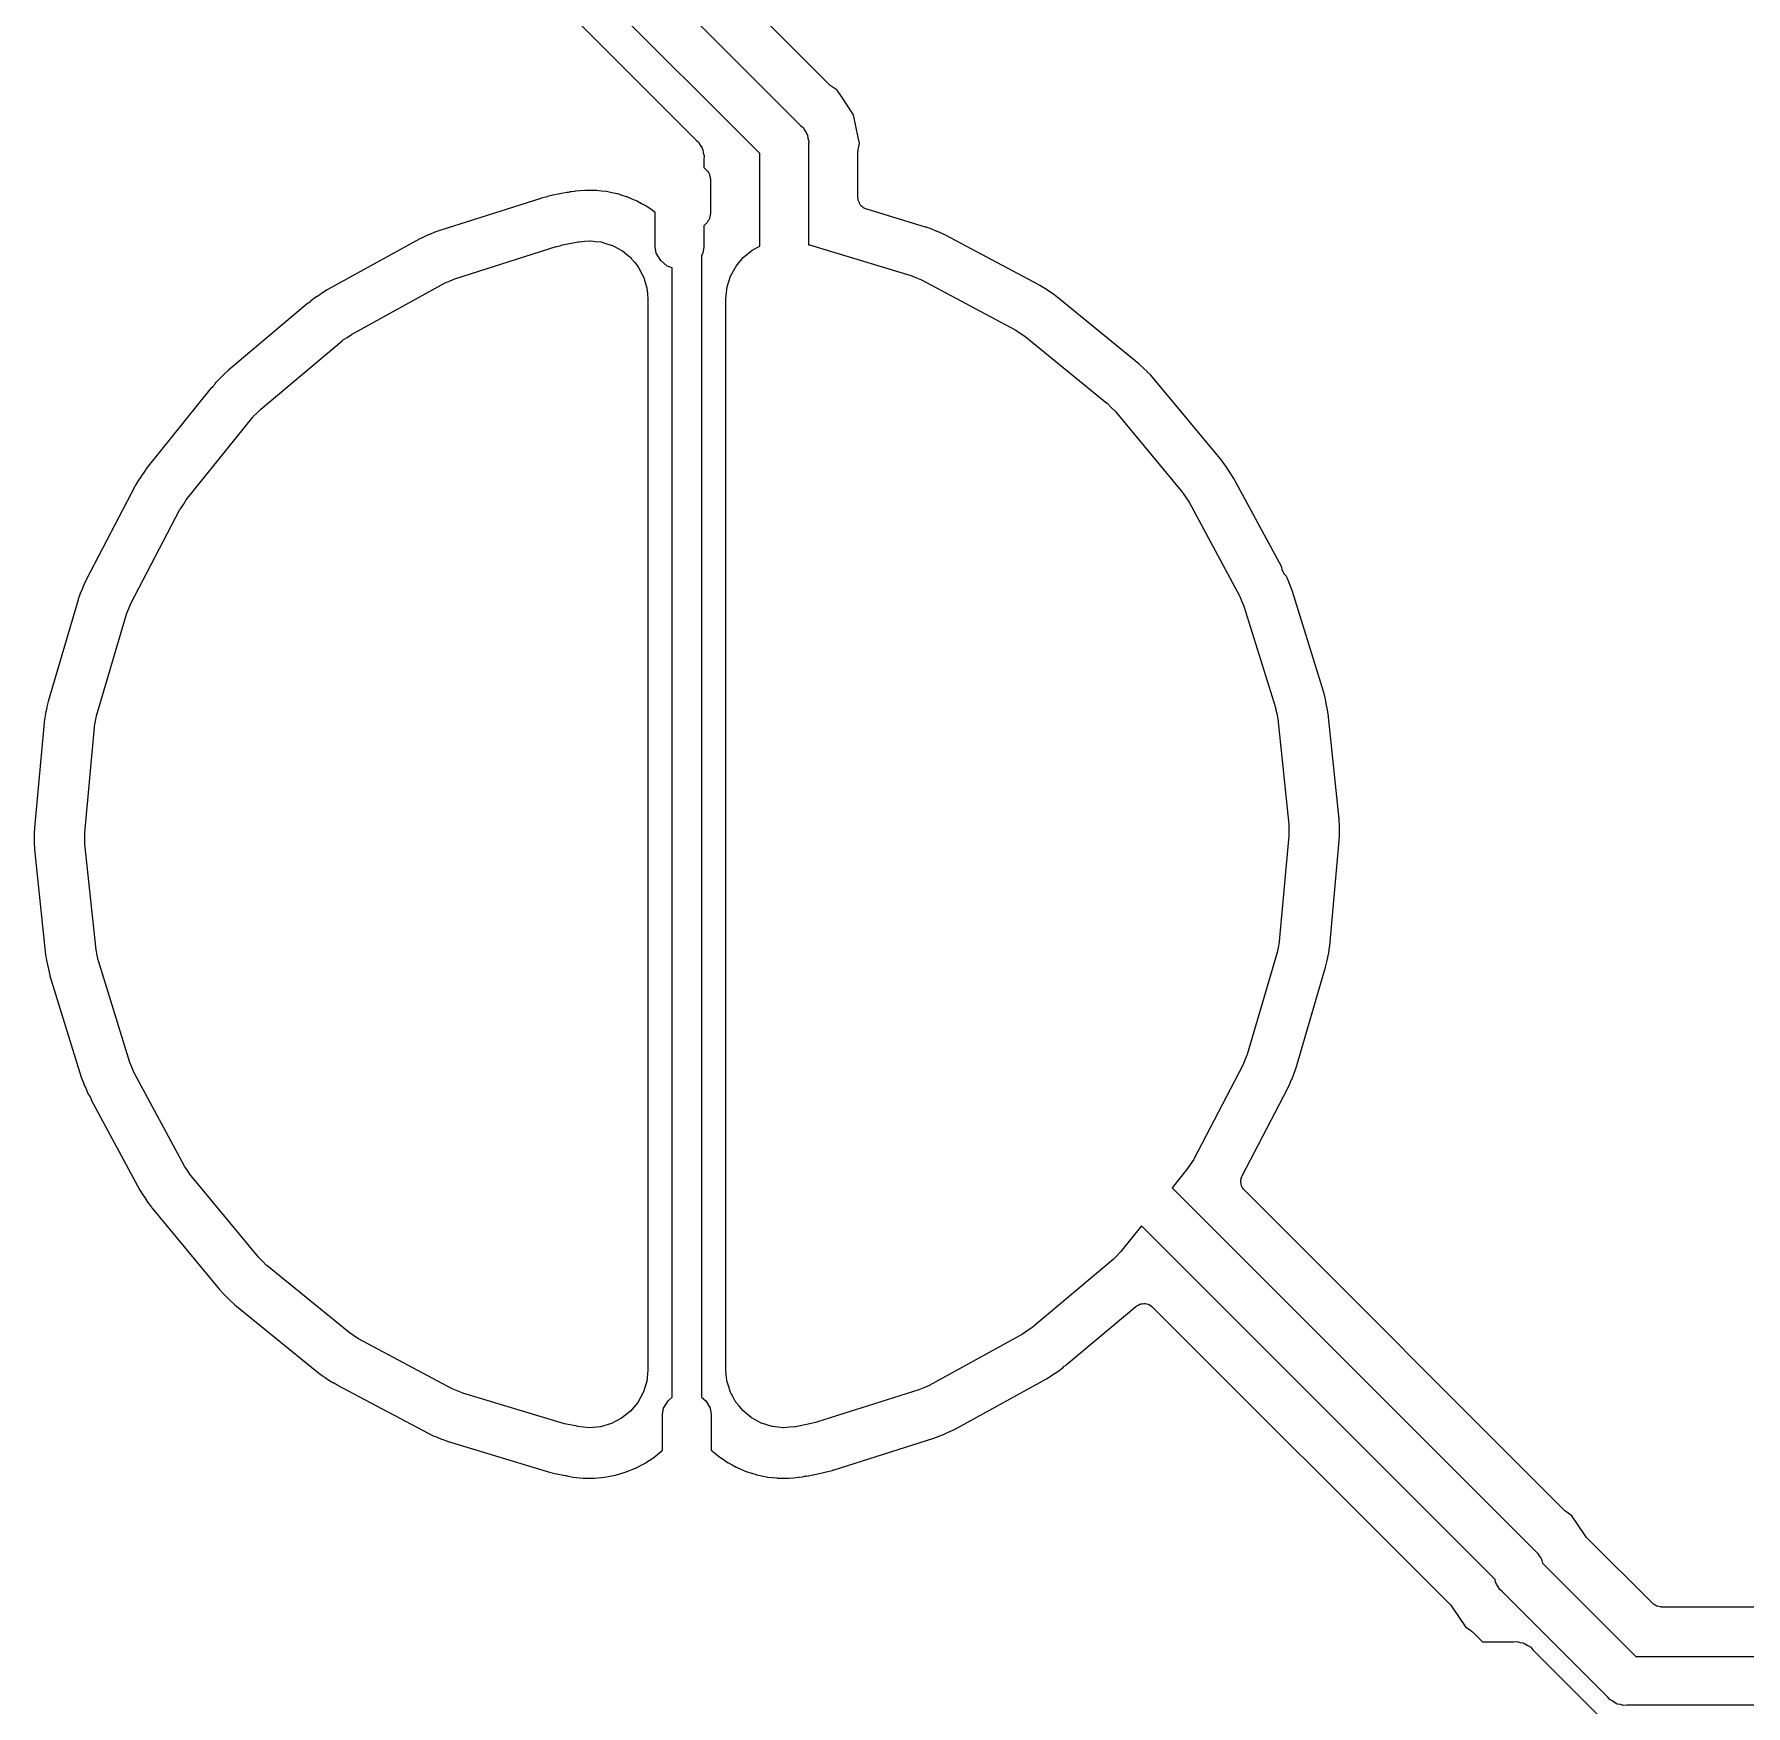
# Model space of a CAD drawing. Extents: x 40 to 174, y -137 to -40.
# Drawn here: x 103.94 to 121.53, y -116.11 to -98.93 of the extents above; entities that cross this region are included whole.
import ezdxf

# ---------------------------------------------------------------- set-up
doc = ezdxf.new("R2010")
doc.units = 0
doc.header["$MEASUREMENT"] = 0
doc.layers.add('BLACK', color=7, linetype='CONTINUOUS')

msp = doc.modelspace()

# ---------------------------------------------------------------- linework, layer by layer
at = {"layer": 'BLACK', "linetype": 'CONTINUOUS'}
for p, q in [((112.124, -99.4524), (110.098, -97.4256)), ((109.684, -97.7309), (111.819, -99.8655)), ((111.4, -100.154), (109.396, -98.15)), ((109.309, -98.5809), (110.744, -100.016)), ((112.135, -99.4595), (112.124, -99.4524)), ((112.144, -99.4682), (112.135, -99.4595)), ((112.196, -99.5035), (112.144, -99.4682)), ((112.232, -99.5564), (112.196, -99.5035)), ((112.306, -99.6674), (112.232, -99.5564)), ((112.364, -99.7542), (112.306, -99.6674)), ((111.819, -99.8655), (111.844, -99.8868)), ((111.844, -99.8868), (111.861, -99.9155)), ((111.861, -99.9155), (111.88, -99.9427)), ((112.41, -99.9876), (112.364, -99.7542)), ((110.744, -100.016), (110.769, -100.037)), ((110.769, -100.037), (110.786, -100.066)), ((110.786, -100.066), (110.805, -100.093)), ((110.805, -100.093), (110.808, -100.104)), ((111.88, -99.9427), (111.883, -99.9535)), ((111.883, -99.9535), (111.889, -99.9632)), ((111.889, -99.9632), (111.894, -99.9958)), ((111.894, -99.9958), (111.903, -100.028)), ((111.903, -100.028), (111.9, -100.061)), ((111.9, -100.061), (111.9, -101.09)), ((112.423, -100.05), (112.41, -99.9876)), ((112.41, -99.9876), (112.41, -99.9876)), ((112.41, -100.112), (112.423, -100.05)), ((110.808, -100.104), (110.814, -100.113)), ((110.814, -100.113), (110.819, -100.146)), ((110.819, -100.146), (110.828, -100.178)), ((110.828, -100.178), (110.825, -100.211)), ((110.825, -100.211), (110.825, -100.297)), ((111.4, -101.107), (111.4, -100.154)), ((112.408, -100.137), (112.41, -100.125)), ((112.408, -100.605), (112.408, -100.137)), ((112.41, -100.125), (112.41, -100.112)), ((110.825, -100.297), (110.855, -100.327)), ((110.855, -100.327), (110.858, -100.331)), ((110.858, -100.331), (110.862, -100.335)), ((110.862, -100.335), (110.871, -100.349)), ((110.871, -100.349), (110.88, -100.363)), ((110.88, -100.363), (110.882, -100.368)), ((110.882, -100.368), (110.884, -100.373)), ((110.884, -100.373), (110.887, -100.389)), ((110.887, -100.389), (110.892, -100.406)), ((110.892, -100.406), (110.891, -100.411)), ((110.891, -100.411), (110.892, -100.417)), ((110.892, -100.417), (110.892, -100.775)), ((109.148, -100.614), (108.111, -100.943)), ((109.152, -100.613), (109.148, -100.614)), ((109.157, -100.612), (109.152, -100.613)), ((109.215, -100.597), (109.157, -100.612)), ((109.218, -100.596), (109.215, -100.597)), ((109.215, -100.597), (109.215, -100.597)), ((109.219, -100.596), (109.218, -100.596)), ((109.218, -100.596), (109.218, -100.596)), ((109.274, -100.582), (109.219, -100.596)), ((109.416, -100.554), (109.274, -100.582)), ((109.419, -100.555), (109.416, -100.554)), ((109.43, -100.553), (109.419, -100.555)), ((109.441, -100.552), (109.43, -100.553)), ((109.452, -100.548), (109.441, -100.552)), ((109.441, -100.552), (109.441, -100.552)), ((109.462, -100.546), (109.452, -100.548)), ((109.463, -100.546), (109.462, -100.546)), ((109.462, -100.546), (109.462, -100.546)), ((109.462, -100.546), (109.462, -100.546)), ((109.496, -100.542), (109.463, -100.546)), ((109.502, -100.541), (109.496, -100.542)), ((109.496, -100.542), (109.496, -100.542)), ((109.496, -100.542), (109.496, -100.542)), ((109.553, -100.537), (109.502, -100.541)), ((109.554, -100.537), (109.553, -100.537)), ((109.553, -100.537), (109.553, -100.537)), ((109.601, -100.532), (109.554, -100.537)), ((109.602, -100.532), (109.601, -100.532)), ((109.604, -100.532), (109.602, -100.532)), ((109.605, -100.532), (109.604, -100.532)), ((109.662, -100.533), (109.605, -100.532)), ((109.663, -100.533), (109.662, -100.533)), ((109.662, -100.533), (109.662, -100.533)), ((109.719, -100.533), (109.663, -100.533)), ((109.721, -100.533), (109.719, -100.533)), ((109.722, -100.534), (109.721, -100.533)), ((109.723, -100.534), (109.722, -100.534)), ((109.771, -100.539), (109.723, -100.534)), ((109.772, -100.539), (109.771, -100.539)), ((109.771, -100.539), (109.771, -100.539)), ((109.819, -100.544), (109.772, -100.539)), ((109.82, -100.544), (109.819, -100.544)), ((109.822, -100.544), (109.82, -100.544)), ((109.823, -100.544), (109.822, -100.544)), ((109.879, -100.556), (109.823, -100.544)), ((109.88, -100.556), (109.879, -100.556)), ((109.879, -100.556), (109.879, -100.556)), ((109.935, -100.568), (109.88, -100.556)), ((109.936, -100.568), (109.935, -100.568)), ((109.938, -100.569), (109.936, -100.568)), ((109.939, -100.569), (109.938, -100.569)), ((109.984, -100.584), (109.939, -100.569)), ((109.985, -100.584), (109.984, -100.584)), ((110.03, -100.598), (109.985, -100.584)), ((109.985, -100.584), (109.985, -100.584)), ((110.032, -100.598), (110.03, -100.598)), ((110.033, -100.599), (110.032, -100.598)), ((110.035, -100.599), (110.033, -100.599)), ((110.087, -100.621), (110.035, -100.599)), ((110.087, -100.622), (110.087, -100.621)), ((110.088, -100.622), (110.087, -100.622)), ((110.139, -100.644), (110.088, -100.622)), ((112.411, -100.619), (112.408, -100.605)), ((112.411, -100.634), (112.411, -100.619)), ((110.141, -100.644), (110.139, -100.644)), ((110.142, -100.645), (110.141, -100.644)), ((110.143, -100.646), (110.142, -100.645)), ((110.185, -100.669), (110.143, -100.646)), ((110.186, -100.669), (110.185, -100.669)), ((110.185, -100.669), (110.185, -100.669)), ((110.228, -100.692), (110.186, -100.669)), ((110.229, -100.692), (110.228, -100.692)), ((110.23, -100.693), (110.229, -100.692)), ((110.232, -100.694), (110.23, -100.693)), ((110.278, -100.726), (110.232, -100.694)), ((110.279, -100.726), (110.278, -100.726)), ((110.278, -100.726), (110.278, -100.726)), ((110.325, -100.758), (110.279, -100.726)), ((110.325, -101.112), (110.325, -100.758)), ((110.891, -100.787), (110.887, -100.803)), ((110.892, -100.775), (110.891, -100.781)), ((110.891, -100.781), (110.891, -100.787)), ((112.414, -100.641), (112.411, -100.634)), ((112.416, -100.648), (112.414, -100.641)), ((112.423, -100.661), (112.416, -100.648)), ((112.429, -100.674), (112.423, -100.661)), ((112.434, -100.68), (112.429, -100.674)), ((112.438, -100.686), (112.434, -100.68)), ((112.449, -100.696), (112.438, -100.686)), ((112.459, -100.706), (112.449, -100.696)), ((112.466, -100.71), (112.459, -100.706)), ((112.471, -100.715), (112.466, -100.71)), ((112.485, -100.72), (112.471, -100.715)), ((112.498, -100.726), (112.485, -100.72)), ((113.104, -100.909), (112.498, -100.726)), ((108.058, -100.963), (108.015, -100.981)), ((108.111, -100.943), (108.058, -100.963)), ((110.828, -100.892), (110.825, -100.895)), ((110.825, -100.895), (110.825, -101.112)), ((110.854, -100.866), (110.828, -100.892)), ((110.857, -100.861), (110.854, -100.866)), ((110.862, -100.857), (110.857, -100.861)), ((110.87, -100.843), (110.862, -100.857)), ((110.88, -100.83), (110.87, -100.843)), ((110.881, -100.824), (110.88, -100.83)), ((110.884, -100.818), (110.881, -100.824)), ((110.887, -100.803), (110.884, -100.818)), ((113.107, -100.91), (113.104, -100.909)), ((113.112, -100.911), (113.107, -100.91)), ((113.169, -100.932), (113.112, -100.911)), ((113.212, -100.951), (113.169, -100.932)), ((113.213, -100.951), (113.212, -100.951)), ((113.214, -100.952), (113.213, -100.951)), ((113.257, -100.969), (113.214, -100.952)), ((113.308, -100.994), (113.257, -100.969)), ((107.907, -101.03), (106.954, -101.554)), ((107.911, -101.028), (107.907, -101.03)), ((107.915, -101.026), (107.911, -101.028)), ((107.97, -101), (107.915, -101.026)), ((108.013, -100.982), (107.97, -101)), ((108.014, -100.982), (108.013, -100.982)), ((108.015, -100.981), (108.014, -100.982)), ((108.266, -101.44), (109.306, -101.11)), ((109.306, -101.11), (109.314, -101.108)), ((109.314, -101.108), (109.343, -101.102)), ((109.343, -101.102), (109.371, -101.093)), ((109.371, -101.093), (109.534, -101.061)), ((109.534, -101.061), (109.537, -101.061)), ((109.537, -101.061), (109.538, -101.061)), ((109.538, -101.061), (109.542, -101.06)), ((109.538, -101.061), (109.538, -101.061)), ((109.542, -101.06), (109.598, -101.055)), ((109.598, -101.055), (109.654, -101.05)), ((109.654, -101.05), (109.657, -101.05)), ((109.657, -101.05), (109.659, -101.05)), ((109.659, -101.05), (109.715, -101.056)), ((109.715, -101.056), (109.771, -101.062)), ((109.771, -101.062), (109.773, -101.063)), ((109.773, -101.063), (109.775, -101.063)), ((109.775, -101.063), (109.829, -101.08)), ((109.829, -101.08), (109.883, -101.097)), ((109.883, -101.097), (109.885, -101.098)), ((109.885, -101.098), (109.887, -101.099)), ((109.887, -101.099), (109.936, -101.126)), ((109.936, -101.126), (109.986, -101.153)), ((110.336, -101.177), (110.325, -101.112)), ((110.825, -101.112), (110.814, -101.177)), ((111.23, -101.221), (111.321, -101.148)), ((111.321, -101.148), (111.4, -101.107)), ((111.9, -101.09), (111.909, -101.092)), ((111.909, -101.092), (112.953, -101.407)), ((114.269, -101.504), (113.308, -100.994)), ((109.986, -101.153), (109.987, -101.154)), ((109.987, -101.154), (109.989, -101.155)), ((109.989, -101.155), (110.032, -101.191)), ((110.032, -101.191), (110.076, -101.227)), ((110.076, -101.227), (110.077, -101.229)), ((110.077, -101.229), (110.079, -101.231)), ((110.079, -101.231), (110.114, -101.274)), ((110.114, -101.274), (110.15, -101.318)), ((110.15, -101.318), (110.151, -101.32)), ((110.151, -101.32), (110.152, -101.322)), ((110.152, -101.322), (110.178, -101.372)), ((110.381, -101.253), (110.336, -101.177)), ((110.448, -101.31), (110.381, -101.253)), ((110.5, -101.329), (110.448, -101.31)), ((110.814, -101.177), (110.8, -101.2)), ((110.8, -101.2), (110.8, -112.934)), ((111.099, -101.414), (111.155, -101.311)), ((111.155, -101.311), (111.23, -101.221)), ((107.202, -102.012), (108.158, -101.486)), ((108.158, -101.486), (108.166, -101.482)), ((108.166, -101.482), (108.216, -101.462)), ((108.216, -101.462), (108.266, -101.44)), ((110.178, -101.372), (110.205, -101.421)), ((110.205, -101.421), (110.205, -101.424)), ((110.205, -101.424), (110.206, -101.426)), ((110.206, -101.426), (110.222, -101.479)), ((110.222, -101.479), (110.239, -101.533)), ((110.5, -107.137), (110.5, -101.329)), ((111.063, -101.525), (111.099, -101.414)), ((112.953, -101.407), (112.961, -101.41)), ((112.961, -101.41), (113.011, -101.431)), ((113.011, -101.431), (113.061, -101.452)), ((113.061, -101.452), (114.025, -101.964)), ((106.783, -101.671), (106.775, -101.68)), ((106.792, -101.664), (106.783, -101.671)), ((106.827, -101.637), (106.792, -101.663)), ((106.792, -101.663), (106.792, -101.664)), ((106.866, -101.612), (106.827, -101.637)), ((106.867, -101.611), (106.866, -101.611)), ((106.866, -101.611), (106.866, -101.612)), ((106.906, -101.584), (106.867, -101.611)), ((106.954, -101.554), (106.906, -101.584)), ((110.239, -101.533), (110.239, -101.536)), ((110.239, -101.536), (110.239, -101.538)), ((110.239, -101.538), (110.245, -101.594)), ((110.245, -101.594), (110.25, -101.65)), ((110.25, -101.65), (110.25, -112.65)), ((111.05, -101.642), (111.063, -101.525)), ((111.05, -101.65), (111.05, -101.642)), ((111.05, -112.65), (111.05, -101.65)), ((114.272, -101.506), (114.269, -101.504)), ((114.277, -101.508), (114.272, -101.506)), ((114.329, -101.54), (114.277, -101.508)), ((114.367, -101.566), (114.329, -101.54)), ((114.368, -101.567), (114.367, -101.566)), ((114.369, -101.567), (114.368, -101.567)), ((114.408, -101.593), (114.369, -101.567)), ((114.454, -101.627), (114.408, -101.593)), ((115.297, -102.315), (114.454, -101.627)), ((106.752, -101.696), (105.938, -102.379)), ((106.755, -101.695), (106.752, -101.696)), ((106.763, -101.688), (106.755, -101.695)), ((106.772, -101.683), (106.763, -101.688)), ((106.775, -101.68), (106.772, -101.683)), ((107.157, -102.043), (107.202, -102.012)), ((114.025, -101.964), (114.032, -101.968)), ((114.032, -101.968), (114.077, -101.999)), ((114.077, -101.999), (114.122, -102.029)), ((114.122, -102.029), (114.968, -102.718)), ((106.27, -102.78), (107.106, -102.078)), ((107.106, -102.078), (107.112, -102.073)), ((107.106, -102.078), (107.106, -102.078)), ((107.106, -102.078), (107.106, -102.078)), ((107.112, -102.073), (107.157, -102.043)), ((105.938, -102.379), (105.896, -102.418)), ((115.3, -102.317), (115.297, -102.315)), ((115.303, -102.32), (115.3, -102.317)), ((115.348, -102.362), (115.303, -102.32)), ((115.381, -102.395), (115.348, -102.362)), ((105.771, -102.557), (105.763, -102.561)), ((105.779, -102.547), (105.771, -102.557)), ((105.789, -102.538), (105.779, -102.547)), ((105.791, -102.535), (105.789, -102.538)), ((105.795, -102.527), (105.791, -102.535)), ((105.797, -102.524), (105.795, -102.527)), ((105.801, -102.519), (105.797, -102.524)), ((105.803, -102.513), (105.801, -102.519)), ((105.829, -102.485), (105.803, -102.513)), ((105.862, -102.452), (105.829, -102.485)), ((105.863, -102.451), (105.862, -102.452)), ((105.862, -102.452), (105.862, -102.452)), ((105.896, -102.418), (105.863, -102.451)), ((115.382, -102.395), (115.381, -102.395)), ((115.382, -102.396), (115.382, -102.395)), ((115.415, -102.429), (115.382, -102.396)), ((115.454, -102.471), (115.415, -102.429)), ((116.147, -103.309), (115.454, -102.471)), ((105.762, -102.563), (105.101, -103.385)), ((105.763, -102.561), (105.762, -102.563)), ((114.968, -102.718), (114.974, -102.723)), ((114.974, -102.723), (115.012, -102.762)), ((105.504, -103.714), (106.188, -102.863)), ((106.188, -102.863), (106.193, -102.857)), ((106.188, -102.863), (106.188, -102.863)), ((106.188, -102.863), (106.188, -102.863)), ((106.193, -102.857), (106.232, -102.818)), ((106.232, -102.818), (106.27, -102.78)), ((115.012, -102.762), (115.051, -102.801)), ((115.051, -102.801), (115.746, -103.641)), ((105.067, -103.431), (105.042, -103.47)), ((105.101, -103.385), (105.067, -103.431)), ((116.15, -103.312), (116.147, -103.309)), ((116.153, -103.316), (116.15, -103.312)), ((116.189, -103.365), (116.153, -103.316)), ((116.215, -103.404), (116.189, -103.365)), ((116.215, -103.405), (116.215, -103.404)), ((116.216, -103.406), (116.215, -103.405)), ((116.242, -103.445), (116.216, -103.406)), ((104.979, -103.57), (104.475, -104.535)), ((104.981, -103.567), (104.979, -103.57)), ((104.979, -103.57), (104.979, -103.57)), ((104.983, -103.563), (104.981, -103.567)), ((105.015, -103.51), (104.983, -103.563)), ((105.041, -103.472), (105.015, -103.51)), ((105.042, -103.47), (105.041, -103.471)), ((105.041, -103.471), (105.041, -103.472)), ((116.271, -103.493), (116.242, -103.445)), ((116.764, -104.405), (116.271, -103.493)), ((105.444, -103.804), (105.475, -103.759)), ((105.475, -103.759), (105.504, -103.714)), ((115.746, -103.641), (115.752, -103.648)), ((115.752, -103.648), (115.782, -103.693)), ((115.782, -103.693), (115.812, -103.738)), ((115.812, -103.738), (116.331, -104.698)), ((104.935, -104.778), (105.44, -103.811)), ((105.44, -103.811), (105.444, -103.804)), ((116.764, -104.408), (116.764, -104.405)), ((116.768, -104.422), (116.764, -104.408)), ((116.77, -104.436), (116.768, -104.422)), ((116.771, -104.439), (116.77, -104.436)), ((116.774, -104.443), (116.771, -104.439)), ((116.771, -104.439), (116.771, -104.439)), ((116.776, -104.45), (116.774, -104.443)), ((116.778, -104.454), (116.776, -104.45)), ((116.786, -104.465), (116.778, -104.454)), ((116.792, -104.478), (116.786, -104.465)), ((116.798, -104.483), (116.792, -104.478)), ((116.803, -104.49), (116.798, -104.483)), ((116.81, -104.495), (116.803, -104.49)), ((104.433, -104.631), (104.415, -104.674)), ((104.434, -104.63), (104.433, -104.63)), ((104.433, -104.63), (104.433, -104.631)), ((104.451, -104.586), (104.434, -104.63)), ((104.475, -104.535), (104.451, -104.586)), ((116.819, -104.513), (116.81, -104.495)), ((116.836, -104.557), (116.819, -104.513)), ((116.837, -104.557), (116.836, -104.557)), ((116.837, -104.558), (116.837, -104.557)), ((116.855, -104.601), (116.837, -104.558)), ((116.874, -104.655), (116.855, -104.601)), ((117.196, -105.694), (116.874, -104.655)), ((104.392, -104.74), (104.085, -105.784)), ((104.393, -104.736), (104.392, -104.74)), ((104.394, -104.732), (104.393, -104.736)), ((104.415, -104.674), (104.394, -104.732)), ((104.894, -104.879), (104.915, -104.829)), ((104.915, -104.829), (104.935, -104.778)), ((116.331, -104.698), (116.331, -104.698)), ((116.331, -104.698), (116.331, -104.698)), ((116.331, -104.698), (116.335, -104.705)), ((116.335, -104.705), (116.355, -104.756)), ((116.355, -104.756), (116.376, -104.806)), ((116.376, -104.806), (116.699, -105.848)), ((104.583, -105.934), (104.891, -104.887)), ((104.891, -104.887), (104.894, -104.879)), ((117.197, -105.698), (117.196, -105.694)), ((117.199, -105.702), (117.197, -105.698)), ((117.213, -105.762), (117.199, -105.702)), ((104.062, -105.887), (104.053, -105.932)), ((104.063, -105.885), (104.062, -105.886)), ((104.062, -105.886), (104.062, -105.887)), ((104.071, -105.839), (104.063, -105.885)), ((104.085, -105.784), (104.071, -105.839)), ((116.699, -105.848), (116.701, -105.856)), ((116.701, -105.856), (116.712, -105.909)), ((117.222, -105.807), (117.213, -105.762)), ((117.222, -105.808), (117.222, -105.807)), ((117.222, -105.809), (117.222, -105.808)), ((117.232, -105.855), (117.222, -105.809)), ((117.241, -105.911), (117.232, -105.855)), ((104.043, -106.002), (103.944, -107.085)), ((104.044, -105.993), (104.043, -105.998)), ((104.043, -105.998), (104.043, -106.002)), ((104.053, -105.932), (104.044, -105.993)), ((104.462, -107.135), (104.561, -106.049)), ((104.561, -106.049), (104.562, -106.04)), ((104.562, -106.04), (104.573, -105.987)), ((104.573, -105.987), (104.583, -105.934)), ((116.712, -105.909), (116.723, -105.963)), ((116.723, -105.963), (116.837, -107.048)), ((117.354, -106.993), (117.241, -105.911)), ((103.944, -107.085), (103.942, -107.142)), ((116.837, -107.048), (116.838, -107.056)), ((116.838, -107.056), (116.837, -107.11)), ((116.837, -107.11), (116.838, -107.165)), ((117.355, -106.997), (117.354, -106.993)), ((117.355, -107.002), (117.355, -106.997)), ((117.358, -107.063), (117.355, -107.002)), ((117.358, -107.11), (117.358, -107.063)), ((117.358, -107.111), (117.358, -107.11)), ((117.358, -107.11), (117.358, -107.11)), ((117.358, -107.158), (117.358, -107.111)), ((103.942, -107.142), (103.942, -107.189)), ((103.942, -107.189), (103.942, -107.19)), ((103.942, -107.19), (103.942, -107.19)), ((103.942, -107.19), (103.942, -107.237)), ((103.942, -107.237), (103.945, -107.298)), ((103.945, -107.298), (103.945, -107.303)), ((103.945, -107.303), (103.946, -107.307)), ((103.946, -107.307), (104.059, -108.389)), ((104.463, -107.19), (104.462, -107.135)), ((104.462, -107.244), (104.463, -107.19)), ((104.463, -107.252), (104.462, -107.244)), ((104.577, -108.337), (104.463, -107.252)), ((110.5, -112.934), (110.5, -107.137)), ((110.5, -107.137), (110.5, -107.137)), ((116.838, -107.165), (116.739, -108.251)), ((117.257, -108.298), (117.356, -107.215)), ((117.356, -107.215), (117.358, -107.158)), ((104.588, -108.391), (104.577, -108.337)), ((116.727, -108.313), (116.717, -108.366)), ((116.738, -108.26), (116.727, -108.313)), ((116.739, -108.251), (116.738, -108.26)), ((117.247, -108.368), (117.256, -108.307)), ((117.256, -108.307), (117.257, -108.302)), ((117.257, -108.302), (117.257, -108.298)), ((104.059, -108.389), (104.068, -108.445)), ((104.068, -108.445), (104.078, -108.491)), ((104.078, -108.491), (104.078, -108.492)), ((104.078, -108.492), (104.078, -108.493)), ((104.078, -108.493), (104.087, -108.538)), ((104.087, -108.538), (104.101, -108.598)), ((104.599, -108.444), (104.588, -108.391)), ((104.601, -108.452), (104.599, -108.444)), ((104.924, -109.494), (104.601, -108.452)), ((116.717, -108.366), (116.409, -109.413)), ((116.908, -109.56), (117.215, -108.516)), ((117.215, -108.516), (117.229, -108.461)), ((117.229, -108.461), (117.237, -108.415)), ((117.237, -108.415), (117.238, -108.414)), ((117.238, -108.413), (117.247, -108.368)), ((117.238, -108.414), (117.238, -108.413)), ((104.101, -108.598), (104.103, -108.602)), ((104.103, -108.602), (104.104, -108.606)), ((104.104, -108.606), (104.426, -109.645)), ((116.409, -109.413), (116.406, -109.421)), ((104.945, -109.544), (104.924, -109.494)), ((104.965, -109.595), (104.945, -109.544)), ((104.969, -109.602), (104.965, -109.595)), ((116.365, -109.522), (115.86, -110.489)), ((116.385, -109.471), (116.365, -109.522)), ((116.406, -109.421), (116.385, -109.471)), ((116.885, -109.626), (116.906, -109.568)), ((116.906, -109.568), (116.907, -109.564)), ((116.907, -109.564), (116.908, -109.56)), ((104.426, -109.645), (104.445, -109.699)), ((104.445, -109.699), (104.463, -109.742)), ((104.463, -109.742), (104.463, -109.743)), ((104.463, -109.743), (104.464, -109.743)), ((104.464, -109.743), (104.481, -109.787)), ((105.488, -110.562), (104.969, -109.602)), ((104.969, -109.602), (104.969, -109.602)), ((104.969, -109.602), (104.969, -109.602)), ((116.357, -110.66), (116.825, -109.765)), ((116.825, -109.765), (116.849, -109.714)), ((116.849, -109.714), (116.866, -109.67)), ((116.866, -109.67), (116.867, -109.67)), ((116.867, -109.669), (116.885, -109.626)), ((116.867, -109.67), (116.867, -109.669)), ((104.481, -109.787), (104.497, -109.821)), ((104.497, -109.821), (104.502, -109.825)), ((104.502, -109.825), (104.507, -109.834)), ((104.507, -109.834), (104.513, -109.841)), ((104.513, -109.841), (104.515, -109.845)), ((104.515, -109.845), (104.519, -109.857)), ((104.519, -109.857), (104.525, -109.867)), ((104.525, -109.867), (104.526, -109.877)), ((104.526, -109.877), (104.527, -109.878)), ((104.527, -109.878), (105.029, -110.807)), ((105.518, -110.607), (105.488, -110.562)), ((105.548, -110.652), (105.518, -110.607)), ((115.796, -110.586), (115.637, -110.784)), ((115.825, -110.541), (115.796, -110.586)), ((115.856, -110.496), (115.825, -110.541)), ((115.86, -110.489), (115.856, -110.496)), ((105.029, -110.807), (105.058, -110.855)), ((105.554, -110.659), (105.548, -110.652)), ((106.249, -111.499), (105.554, -110.659)), ((115.637, -110.784), (119.369, -114.516)), ((116.344, -110.702), (116.347, -110.694)), ((116.345, -110.716), (116.344, -110.702)), ((116.344, -110.73), (116.345, -110.716)), ((116.346, -110.737), (116.344, -110.73)), ((116.346, -110.746), (116.346, -110.737)), ((116.351, -110.759), (116.346, -110.746)), ((116.347, -110.686), (116.353, -110.673)), ((116.347, -110.694), (116.347, -110.686)), ((116.355, -110.772), (116.351, -110.759)), ((116.353, -110.673), (116.357, -110.66)), ((116.36, -110.779), (116.355, -110.772)), ((116.363, -110.787), (116.36, -110.779)), ((116.372, -110.797), (116.363, -110.787)), ((116.38, -110.808), (116.372, -110.797)), ((119.674, -114.102), (116.38, -110.808)), ((105.058, -110.855), (105.084, -110.894)), ((105.084, -110.894), (105.085, -110.895)), ((105.085, -110.895), (105.085, -110.896)), ((105.085, -110.896), (105.111, -110.935)), ((105.111, -110.935), (105.147, -110.984)), ((105.147, -110.984), (105.15, -110.988)), ((105.15, -110.988), (105.153, -110.991)), ((105.153, -110.991), (105.846, -111.829)), ((115.322, -111.176), (115.112, -111.437)), ((118.957, -114.81), (115.322, -111.176)), ((106.288, -111.538), (106.249, -111.499)), ((115.03, -111.52), (114.194, -112.222)), ((115.068, -111.482), (115.03, -111.52)), ((115.107, -111.443), (115.068, -111.482)), ((115.112, -111.437), (115.107, -111.443)), ((106.326, -111.577), (106.288, -111.538)), ((106.332, -111.582), (106.326, -111.577)), ((107.178, -112.271), (106.332, -111.582)), ((105.846, -111.829), (105.885, -111.871)), ((105.885, -111.871), (105.918, -111.904)), ((105.918, -111.904), (105.918, -111.905)), ((105.918, -111.905), (105.919, -111.905)), ((105.919, -111.905), (105.952, -111.938)), ((105.952, -111.938), (105.997, -111.98)), ((105.997, -111.98), (106, -111.983)), ((106, -111.983), (106.003, -111.985)), ((106.003, -111.985), (106.846, -112.673)), ((114.548, -112.604), (115.266, -112.002)), ((115.266, -112.002), (115.271, -111.999)), ((115.271, -111.999), (115.275, -111.995)), ((115.275, -111.995), (115.29, -111.988)), ((115.29, -111.988), (115.304, -111.98)), ((115.304, -111.98), (115.31, -111.979)), ((115.31, -111.979), (115.315, -111.977)), ((115.315, -111.977), (115.331, -111.975)), ((115.331, -111.975), (115.348, -111.972)), ((115.348, -111.972), (115.353, -111.973)), ((115.353, -111.973), (115.359, -111.973)), ((115.359, -111.973), (115.375, -111.977)), ((115.375, -111.977), (115.391, -111.98)), ((115.391, -111.98), (115.396, -111.983)), ((115.396, -111.983), (115.401, -111.984)), ((115.401, -111.984), (115.415, -111.994)), ((115.415, -111.994), (115.429, -112.002)), ((115.429, -112.002), (115.433, -112.006)), ((115.433, -112.006), (115.437, -112.009)), ((115.437, -112.009), (118.502, -115.074)), ((114.188, -112.227), (114.143, -112.257)), ((114.194, -112.222), (114.188, -112.227)), ((114.194, -112.222), (114.194, -112.222)), ((114.194, -112.222), (114.194, -112.222)), ((107.223, -112.302), (107.178, -112.271)), ((107.268, -112.332), (107.223, -112.302)), ((107.275, -112.336), (107.268, -112.332)), ((108.239, -112.848), (107.275, -112.336)), ((107.275, -112.336), (107.275, -112.336)), ((107.275, -112.336), (107.275, -112.336)), ((114.098, -112.288), (113.142, -112.814)), ((114.143, -112.257), (114.098, -112.288)), ((106.846, -112.673), (106.892, -112.707)), ((106.892, -112.707), (106.931, -112.733)), ((106.931, -112.733), (106.932, -112.733)), ((106.932, -112.733), (106.933, -112.733)), ((106.933, -112.733), (106.971, -112.76)), ((106.971, -112.76), (106.998, -112.776)), ((110.25, -112.658), (110.237, -112.775)), ((110.25, -112.65), (110.25, -112.658)), ((111.055, -112.706), (111.05, -112.65)), ((111.061, -112.762), (111.055, -112.706)), ((113.393, -113.27), (114.346, -112.746)), ((114.346, -112.746), (114.394, -112.716)), ((114.394, -112.716), (114.433, -112.689)), ((114.433, -112.689), (114.434, -112.689)), ((114.434, -112.688), (114.473, -112.663)), ((114.434, -112.689), (114.434, -112.688)), ((114.473, -112.663), (114.508, -112.637)), ((114.508, -112.636), (114.517, -112.629)), ((114.508, -112.637), (114.508, -112.636)), ((114.517, -112.629), (114.525, -112.62)), ((114.525, -112.62), (114.528, -112.617)), ((114.528, -112.617), (114.537, -112.612)), ((114.537, -112.612), (114.545, -112.605)), ((114.545, -112.605), (114.548, -112.604)), ((106.998, -112.776), (107, -112.778)), ((107, -112.778), (107.002, -112.779)), ((107.002, -112.779), (107.009, -112.783)), ((107.009, -112.783), (107.012, -112.785)), ((107.012, -112.785), (107.012, -112.785)), ((107.012, -112.785), (107.017, -112.787)), ((107.017, -112.787), (107.025, -112.789)), ((107.025, -112.789), (107.029, -112.791)), ((107.029, -112.791), (107.039, -112.799)), ((107.039, -112.799), (107.051, -112.805)), ((107.051, -112.805), (107.053, -112.807)), ((107.053, -112.807), (107.992, -113.306)), ((108.289, -112.869), (108.239, -112.848)), ((108.339, -112.89), (108.289, -112.869)), ((108.347, -112.893), (108.339, -112.89)), ((109.391, -113.208), (108.347, -112.893)), ((110.201, -112.886), (110.145, -112.989)), ((110.237, -112.775), (110.201, -112.886)), ((110.456, -112.972), (110.5, -112.934)), ((110.8, -112.934), (110.844, -112.972)), ((111.061, -112.764), (111.061, -112.762)), ((111.061, -112.767), (111.061, -112.764)), ((111.078, -112.82), (111.061, -112.767)), ((111.094, -112.874), (111.078, -112.82)), ((111.095, -112.876), (111.094, -112.874)), ((111.095, -112.879), (111.095, -112.876)), ((111.122, -112.928), (111.095, -112.879)), ((111.148, -112.978), (111.122, -112.928)), ((113.034, -112.86), (111.994, -113.19)), ((113.084, -112.838), (113.034, -112.86)), ((113.134, -112.818), (113.084, -112.838)), ((113.142, -112.814), (113.134, -112.818)), ((110.07, -113.079), (109.979, -113.152)), ((110.145, -112.989), (110.07, -113.079)), ((110.4, -113.113), (110.411, -113.048)), ((110.4, -113.479), (110.4, -113.113)), ((110.411, -113.048), (110.456, -112.972)), ((110.844, -112.972), (110.889, -113.048)), ((110.889, -113.048), (110.9, -113.113)), ((110.9, -113.113), (110.9, -113.48)), ((111.149, -112.98), (111.148, -112.978)), ((111.15, -112.982), (111.149, -112.98)), ((111.186, -113.026), (111.15, -112.982)), ((111.221, -113.069), (111.186, -113.026)), ((111.223, -113.071), (111.221, -113.069)), ((111.224, -113.073), (111.223, -113.071)), ((111.268, -113.109), (111.224, -113.073)), ((111.311, -113.145), (111.268, -113.109)), ((109.506, -113.231), (109.391, -113.208)), ((109.507, -113.231), (109.506, -113.231)), ((109.529, -113.238), (109.507, -113.231)), ((109.646, -113.25), (109.529, -113.238)), ((109.762, -113.239), (109.646, -113.25)), ((109.875, -113.206), (109.762, -113.239)), ((109.979, -113.152), (109.875, -113.206)), ((111.313, -113.146), (111.311, -113.145)), ((111.314, -113.147), (111.313, -113.146)), ((111.364, -113.174), (111.314, -113.147)), ((111.413, -113.201), (111.364, -113.174)), ((111.415, -113.202), (111.413, -113.201)), ((111.417, -113.203), (111.415, -113.202)), ((111.471, -113.22), (111.417, -113.203)), ((111.525, -113.237), (111.471, -113.22)), ((111.527, -113.237), (111.525, -113.237)), ((111.529, -113.238), (111.527, -113.237)), ((111.585, -113.244), (111.529, -113.238)), ((111.641, -113.25), (111.585, -113.244)), ((111.643, -113.25), (111.641, -113.25)), ((111.646, -113.25), (111.643, -113.25)), ((111.702, -113.245), (111.646, -113.25)), ((111.758, -113.24), (111.702, -113.245)), ((111.762, -113.239), (111.758, -113.24)), ((111.763, -113.239), (111.762, -113.239)), ((111.762, -113.239), (111.762, -113.239)), ((111.766, -113.239), (111.763, -113.239)), ((111.929, -113.207), (111.766, -113.239)), ((111.957, -113.198), (111.929, -113.207)), ((111.986, -113.192), (111.957, -113.198)), ((111.994, -113.19), (111.986, -113.192)), ((113.33, -113.3), (113.385, -113.274)), ((113.385, -113.274), (113.389, -113.272)), ((113.389, -113.272), (113.393, -113.27)), ((107.992, -113.306), (108.043, -113.331)), ((108.043, -113.331), (108.086, -113.348)), ((108.086, -113.348), (108.087, -113.349)), ((108.087, -113.349), (108.088, -113.349)), ((108.088, -113.349), (108.131, -113.368)), ((108.131, -113.368), (108.188, -113.389)), ((108.188, -113.389), (108.193, -113.39)), ((108.193, -113.39), (108.196, -113.391)), ((108.196, -113.391), (109.238, -113.706)), ((112.152, -113.686), (113.189, -113.357)), ((113.189, -113.357), (113.242, -113.337)), ((113.242, -113.337), (113.285, -113.319)), ((113.285, -113.319), (113.286, -113.318)), ((113.286, -113.318), (113.287, -113.318)), ((113.287, -113.318), (113.33, -113.3)), ((110.121, -113.665), (110.214, -113.616)), ((110.214, -113.616), (110.309, -113.554)), ((110.309, -113.554), (110.391, -113.488)), ((110.391, -113.488), (110.4, -113.479)), ((110.9, -113.48), (110.934, -113.508)), ((110.934, -113.508), (110.934, -113.508)), ((110.934, -113.508), (110.935, -113.509)), ((110.935, -113.509), (110.971, -113.539)), ((110.971, -113.539), (110.972, -113.54)), ((110.972, -113.54), (110.973, -113.541)), ((110.973, -113.541), (110.975, -113.542)), ((110.975, -113.542), (111.021, -113.574)), ((111.021, -113.574), (111.022, -113.574)), ((111.022, -113.574), (111.022, -113.574)), ((111.022, -113.574), (111.068, -113.606)), ((111.068, -113.606), (111.07, -113.607)), ((111.07, -113.607), (111.071, -113.607)), ((111.071, -113.607), (111.072, -113.608)), ((111.072, -113.608), (111.114, -113.631)), ((111.114, -113.631), (111.115, -113.631)), ((111.115, -113.631), (111.115, -113.631)), ((111.115, -113.631), (111.157, -113.654)), ((109.238, -113.706), (109.293, -113.719)), ((109.293, -113.719), (109.399, -113.74)), ((109.399, -113.74), (109.403, -113.741)), ((109.403, -113.741), (109.409, -113.742)), ((109.409, -113.742), (109.416, -113.743)), ((109.416, -113.743), (109.481, -113.756)), ((109.481, -113.756), (109.585, -113.767)), ((109.585, -113.767), (109.699, -113.768)), ((109.699, -113.768), (109.803, -113.758)), ((109.803, -113.758), (109.915, -113.737)), ((109.915, -113.737), (110.016, -113.707)), ((110.016, -113.707), (110.121, -113.665)), ((111.157, -113.654), (111.158, -113.655)), ((111.158, -113.655), (111.159, -113.655)), ((111.159, -113.655), (111.161, -113.656)), ((111.161, -113.656), (111.212, -113.678)), ((111.212, -113.678), (111.213, -113.678)), ((111.213, -113.678), (111.213, -113.679)), ((111.213, -113.679), (111.265, -113.701)), ((111.265, -113.701), (111.267, -113.701)), ((111.267, -113.701), (111.268, -113.702)), ((111.268, -113.702), (111.27, -113.702)), ((111.27, -113.702), (111.315, -113.716)), ((111.315, -113.716), (111.315, -113.716)), ((111.315, -113.716), (111.316, -113.716)), ((111.316, -113.716), (111.361, -113.731)), ((111.361, -113.731), (111.362, -113.731)), ((111.362, -113.731), (111.364, -113.732)), ((111.364, -113.732), (111.365, -113.732)), ((111.365, -113.732), (111.42, -113.744)), ((111.42, -113.744), (111.421, -113.744)), ((111.421, -113.744), (111.421, -113.744)), ((111.421, -113.744), (111.477, -113.756)), ((111.477, -113.756), (111.478, -113.756)), ((111.478, -113.756), (111.48, -113.756)), ((111.48, -113.756), (111.481, -113.756)), ((111.481, -113.756), (111.528, -113.761)), ((111.528, -113.761), (111.529, -113.761)), ((111.529, -113.761), (111.529, -113.761)), ((111.529, -113.761), (111.577, -113.766)), ((111.577, -113.766), (111.578, -113.766)), ((111.578, -113.766), (111.579, -113.767)), ((111.579, -113.767), (111.581, -113.767)), ((111.581, -113.767), (111.637, -113.767)), ((111.637, -113.767), (111.638, -113.767)), ((111.638, -113.767), (111.638, -113.767)), ((111.638, -113.767), (111.695, -113.768)), ((111.695, -113.768), (111.696, -113.768)), ((111.696, -113.768), (111.698, -113.768)), ((111.698, -113.768), (111.699, -113.768)), ((111.699, -113.768), (111.746, -113.763)), ((111.746, -113.763), (111.747, -113.763)), ((111.747, -113.763), (111.798, -113.759)), ((111.747, -113.763), (111.747, -113.763)), ((111.798, -113.759), (111.804, -113.758)), ((111.804, -113.758), (111.837, -113.754)), ((111.804, -113.758), (111.804, -113.758)), ((111.804, -113.758), (111.804, -113.758)), ((111.837, -113.754), (111.838, -113.754)), ((111.838, -113.754), (111.848, -113.752)), ((111.838, -113.754), (111.838, -113.754)), ((111.838, -113.754), (111.838, -113.754)), ((111.848, -113.752), (111.859, -113.748)), ((111.859, -113.748), (111.87, -113.747)), ((111.859, -113.748), (111.859, -113.748)), ((111.87, -113.747), (111.881, -113.745)), ((111.881, -113.745), (111.884, -113.746)), ((111.884, -113.746), (112.026, -113.718)), ((112.026, -113.718), (112.081, -113.704)), ((112.081, -113.704), (112.082, -113.704)), ((112.082, -113.704), (112.085, -113.703)), ((112.082, -113.704), (112.082, -113.704)), ((112.085, -113.703), (112.143, -113.688)), ((112.085, -113.703), (112.085, -113.703)), ((112.143, -113.688), (112.148, -113.687)), ((112.148, -113.687), (112.152, -113.686)), ((119.685, -114.11), (119.674, -114.102)), ((119.694, -114.118), (119.685, -114.11)), ((119.746, -114.154), (119.694, -114.118)), ((119.883, -114.357), (119.746, -114.154)), ((119.369, -114.516), (119.394, -114.537)), ((119.891, -114.366), (119.883, -114.357)), ((119.898, -114.376), (119.891, -114.366)), ((120.577, -115.055), (119.898, -114.376)), ((119.394, -114.537), (119.411, -114.566)), ((119.411, -114.566), (119.43, -114.593)), ((119.43, -114.593), (119.433, -114.604)), ((119.433, -114.604), (119.439, -114.613)), ((119.439, -114.613), (119.443, -114.64)), ((119.443, -114.64), (120.404, -115.6)), ((118.961, -114.837), (118.957, -114.81)), ((118.967, -114.846), (118.961, -114.837)), ((118.97, -114.857), (118.967, -114.846)), ((118.989, -114.884), (118.97, -114.857)), ((119.006, -114.913), (118.989, -114.884)), ((119.031, -114.934), (119.006, -114.913)), ((120.115, -116.019), (119.031, -114.934)), ((118.502, -115.074), (118.509, -115.084)), ((118.509, -115.084), (118.517, -115.093)), ((118.517, -115.093), (118.654, -115.296)), ((120.581, -115.058), (120.577, -115.055)), ((120.585, -115.062), (120.581, -115.058)), ((120.599, -115.071), (120.585, -115.062)), ((120.613, -115.08), (120.599, -115.071)), ((120.618, -115.082), (120.613, -115.08)), ((120.623, -115.084), (120.618, -115.082)), ((120.639, -115.087), (120.623, -115.084)), ((120.655, -115.091), (120.639, -115.087)), ((120.661, -115.091), (120.655, -115.091)), ((120.667, -115.092), (120.661, -115.091)), ((130.378, -115.092), (120.667, -115.092)), ((118.654, -115.296), (118.706, -115.332)), ((118.706, -115.332), (118.715, -115.34)), ((118.715, -115.34), (118.726, -115.348)), ((118.726, -115.348), (118.828, -115.45)), ((118.828, -115.45), (119.149, -115.45)), ((119.149, -115.45), (119.182, -115.447)), ((119.182, -115.447), (119.214, -115.456)), ((119.214, -115.456), (119.247, -115.461)), ((119.247, -115.461), (119.257, -115.467)), ((119.257, -115.467), (119.267, -115.47)), ((119.267, -115.47), (119.294, -115.489)), ((119.294, -115.489), (119.323, -115.506)), ((119.323, -115.506), (119.345, -115.531)), ((119.345, -115.531), (120.114, -116.3)), ((120.404, -115.6), (130.454, -115.6)), ((120.137, -116.044), (120.115, -116.019)), ((120.166, -116.061), (120.137, -116.044)), ((120.193, -116.08), (120.166, -116.061)), ((120.203, -116.083), (120.193, -116.08)), ((120.213, -116.089), (120.203, -116.083)), ((120.246, -116.094), (120.213, -116.089)), ((120.278, -116.103), (120.246, -116.094)), ((120.311, -116.1), (120.278, -116.103)), ((130.361, -116.1), (120.311, -116.1))]:
    msp.add_line(p, q, dxfattribs=at)

doc.saveas('drawing.dxf')
